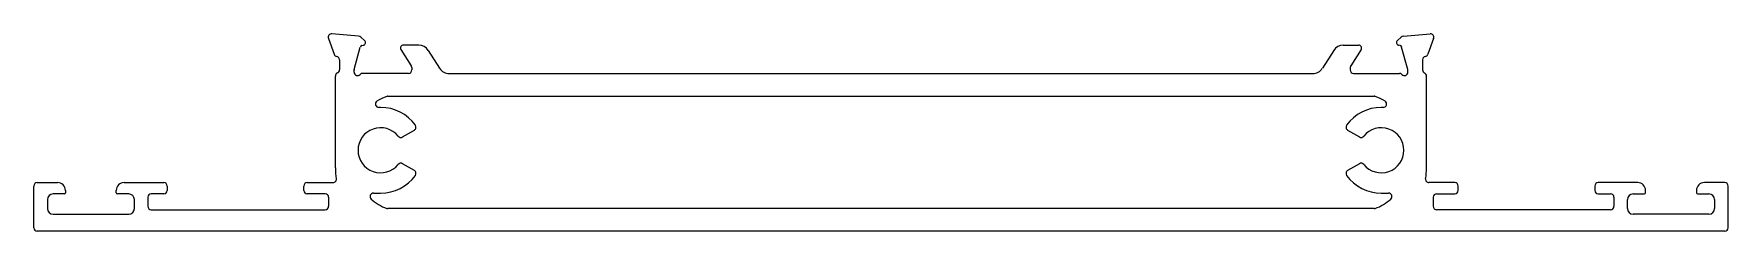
# Model space of a CAD drawing. Extents: x 2014 to 2164, y 1652 to 1669.
import ezdxf

# ---------------------------------------------------------------- set-up
doc = ezdxf.new("R2010")
doc.units = 0
doc.layers.get('0').update_dxf_attribs({"linetype": 'CONTINUOUS'})

msp = doc.modelspace()

# ---------------------------------------------------------------- linework, layer by layer
for p, q in [((2039.96, 1668.77), (2040.47, 1667.36)), ((2042.63, 1668.97), (2040.27, 1669.17)), ((2043.17, 1668.58), (2042.82, 1668.88)), ((2042.92, 1668.14), (2043.05, 1668.16)), ((2047.96, 1668.17), (2046.59, 1668.17)), ((2129.81, 1668.17), (2131.18, 1668.17)), ((2134.6, 1668.58), (2134.95, 1668.88)), ((2134.84, 1668.14), (2134.71, 1668.16)), ((2135.13, 1668.97), (2137.5, 1669.17)), ((2137.81, 1668.77), (2137.29, 1667.36)), ((2040.94, 1666.87), (2040.94, 1665.97)), ((2042.25, 1666.01), (2042.78, 1667.99)), ((2046.38, 1667.79), (2047.3, 1666.35)), ((2048.8, 1667.71), (2049.81, 1666.13)), ((2128.97, 1667.71), (2127.96, 1666.13)), ((2131.39, 1667.79), (2130.47, 1666.35)), ((2135.52, 1666.01), (2134.98, 1667.99)), ((2136.83, 1666.87), (2136.83, 1665.97)), ((2040.58, 1657.28), (2040.58, 1665.43)), ((2042.24, 1665.77), (2042.24, 1665.94)), ((2047.04, 1665.67), (2042.99, 1665.67)), ((2047.34, 1666.2), (2047.34, 1665.97)), ((2050.66, 1665.65), (2127.1, 1665.65)), ((2130.43, 1666.2), (2130.43, 1665.97)), ((2130.73, 1665.67), (2134.78, 1665.67)), ((2135.53, 1665.77), (2135.53, 1665.94)), ((2137.18, 1657.28), (2137.18, 1665.43)), ((2045.23, 1663.65), (2132.54, 1663.65)), ((2044.58, 1662.65), (2044.42, 1662.65)), ((2133.35, 1662.65), (2133.18, 1662.65)), ((2046.52, 1660.03), (2047.57, 1660.64)), ((2130.2, 1660.64), (2131.25, 1660.03)), ((2047.57, 1657.06), (2046.52, 1657.66)), ((2131.25, 1657.66), (2130.2, 1657.06)), ((2013.88, 1651.98), (2013.88, 1655.68)), ((2014.18, 1655.98), (2015.98, 1655.98)), ((2016.58, 1654.98), (2015.58, 1654.98)), ((2016.68, 1655.28), (2016.68, 1655.08)), ((2021.18, 1655.08), (2021.18, 1655.28)), ((2022.28, 1654.98), (2021.28, 1654.98)), ((2021.88, 1655.98), (2025.38, 1655.98)), ((2023.98, 1654.68), (2023.98, 1653.88)), ((2025.38, 1654.98), (2024.28, 1654.98)), ((2025.68, 1655.68), (2025.68, 1655.28)), ((2037.78, 1655.28), (2037.78, 1655.68)), ((2038.08, 1655.98), (2040.37, 1655.98)), ((2039.68, 1654.98), (2038.08, 1654.98)), ((2039.98, 1654.68), (2039.98, 1653.88)), ((2043.95, 1655.05), (2044.58, 1655.05)), ((2133.18, 1655.05), (2133.82, 1655.05)), ((2139.68, 1655.98), (2137.4, 1655.98)), ((2137.78, 1654.68), (2137.78, 1653.88)), ((2138.08, 1654.98), (2139.68, 1654.98)), ((2139.98, 1655.28), (2139.98, 1655.68)), ((2152.08, 1655.68), (2152.08, 1655.28)), ((2155.88, 1655.98), (2152.38, 1655.98)), ((2152.38, 1654.98), (2153.48, 1654.98)), ((2153.78, 1654.68), (2153.78, 1653.88)), ((2155.48, 1654.98), (2156.48, 1654.98)), ((2156.58, 1655.08), (2156.58, 1655.28)), ((2161.08, 1655.28), (2161.08, 1655.08)), ((2161.18, 1654.98), (2162.18, 1654.98)), ((2163.58, 1655.98), (2161.78, 1655.98)), ((2163.88, 1651.98), (2163.88, 1655.68)), ((2015.08, 1654.48), (2015.08, 1653.68)), ((2015.58, 1653.18), (2022.28, 1653.18)), ((2022.78, 1653.68), (2022.78, 1654.48)), ((2024.28, 1653.58), (2039.68, 1653.58)), ((2132.54, 1653.68), (2045.23, 1653.68)), ((2153.48, 1653.58), (2138.08, 1653.58)), ((2154.98, 1653.68), (2154.98, 1654.48)), ((2162.18, 1653.18), (2155.48, 1653.18)), ((2162.68, 1654.48), (2162.68, 1653.68)), ((2163.58, 1651.68), (2014.18, 1651.68))]:
    msp.add_line(p, q)
for centre, radius, start, end in [((2040.24, 1668.87), 0.3, 85, 200), ((2042.61, 1668.67), 0.3, 45, 85), ((2042.98, 1667.94), 0.2, 105, 165), ((2042.99, 1668.4), 0.25, 285, 45), ((2046.59, 1667.92), 0.25, 90, 211.3955), ((2047.96, 1667.17), 1, 32.6037, 90), ((2129.81, 1667.17), 1, 90, 147.3963), ((2131.18, 1667.92), 0.25, 328.6045, 90), ((2134.78, 1668.4), 0.25, 135, 255), ((2134.79, 1667.94), 0.2, 15, 75), ((2135.16, 1668.67), 0.3, 95, 135), ((2137.53, 1668.87), 0.3, 340, 95), ((2040.76, 1667.46), 0.3, 200, 259.0957), ((2040.64, 1666.87), 0.3, 360, 79.0957), ((2137.13, 1666.87), 0.3, 100.9043, 180), ((2137.01, 1667.46), 0.3, 280.9043, 340), ((2040.88, 1665.43), 0.3, 113.764, 180), ((2040.64, 1665.97), 0.3, 293.764, 0), ((2042.54, 1665.94), 0.3, 165, 180), ((2042.54, 1665.77), 0.3, 180, 318.1897), ((2042.99, 1665.37), 0.3, 90, 138.1897), ((2047.04, 1665.97), 0.3, 270, 0), ((2047.04, 1666.2), 0.3, 0, 31.3955), ((2050.66, 1666.65), 1, 211.4, 270), ((2127.1, 1666.65), 1, 270, 328.6), ((2130.73, 1666.2), 0.3, 148.6045, 180), ((2130.73, 1665.97), 0.3, 180, 270), ((2134.78, 1665.37), 0.3, 41.8103, 90), ((2135.23, 1665.77), 0.3, 221.8103, 360), ((2135.23, 1665.94), 0.3, 0, 15), ((2137.13, 1665.97), 0.3, 180, 246.236), ((2136.88, 1665.43), 0.3, 0, 66.236), ((2046.52, 1659.73), 4.14, 109.7142, 123.2077), ((2045.23, 1663.35), 0.3, 90, 109.7142), ((2132.54, 1663.35), 0.3, 70.2858, 90), ((2131.24, 1659.73), 4.14, 56.7923, 70.2858), ((2044.42, 1662.95), 0.3, 123.2077, 270), ((2044.58, 1658.85), 3.8, 35.888, 90), ((2133.18, 1658.85), 3.8, 90, 144.112), ((2133.35, 1662.95), 0.3, 270, 56.7923), ((2044.58, 1658.85), 2, 38.9809, 321.0191), ((2047.42, 1660.9), 0.3, 300, 35.888), ((2130.35, 1660.9), 0.3, 144.112, 240), ((2133.18, 1658.85), 2, 218.9809, 141.0191), ((2046.37, 1660.29), 0.3, 218.9809, 300), ((2131.4, 1660.29), 0.3, 240, 321.0191), ((2046.37, 1657.4), 0.3, 60, 141.0191), ((2131.4, 1657.4), 0.3, 38.9809, 120), ((2040.37, 1656.28), 0.3, 270, 9.2818), ((2046.48, 1657.28), 5.9, 180, 189.2818), ((2044.58, 1658.85), 3.8, 270, 324.112), ((2047.42, 1656.8), 0.3, 324.112, 60), ((2130.35, 1656.8), 0.3, 120, 215.888), ((2133.18, 1658.85), 3.8, 215.888, 270), ((2137.4, 1656.28), 0.3, 170.7182, 270), ((2131.28, 1657.28), 5.9, 350.7182, 0), ((2014.18, 1655.68), 0.3, 90, 180), ((2015.58, 1654.48), 0.5, 90, 180), ((2015.98, 1655.28), 0.7, 0, 90), ((2016.58, 1655.08), 0.1, 270, 360), ((2021.88, 1655.28), 0.7, 90, 180), ((2021.28, 1655.08), 0.1, 180, 270), ((2022.28, 1654.48), 0.5, 360, 90), ((2024.28, 1654.68), 0.3, 90, 180), ((2025.38, 1655.68), 0.3, 0, 90), ((2025.38, 1655.28), 0.3, 270, 0), ((2038.08, 1655.68), 0.3, 90, 180), ((2038.08, 1655.28), 0.3, 180, 270), ((2039.68, 1654.68), 0.3, 0, 90), ((2043.95, 1654.75), 0.3, 90, 227.8078), ((2046.52, 1657.59), 4.14, 227.8078, 250.2858), ((2131.24, 1657.59), 4.14, 289.7142, 312.1922), ((2133.82, 1654.75), 0.3, 312.1922, 90), ((2138.08, 1654.68), 0.3, 90, 180), ((2139.68, 1655.68), 0.3, 0, 90), ((2139.68, 1655.28), 0.3, 270, 0), ((2152.38, 1655.68), 0.3, 90, 180), ((2152.38, 1655.28), 0.3, 180, 270), ((2153.48, 1654.68), 0.3, 0, 90), ((2155.48, 1654.48), 0.5, 90, 180), ((2155.88, 1655.28), 0.7, 0, 90), ((2156.48, 1655.08), 0.1, 270, 0), ((2161.78, 1655.28), 0.7, 90, 180), ((2161.18, 1655.08), 0.1, 180, 270), ((2162.18, 1654.48), 0.5, 0, 90), ((2163.58, 1655.68), 0.3, 0, 90), ((2015.58, 1653.68), 0.5, 180, 270), ((2022.28, 1653.68), 0.5, 270, 0), ((2024.28, 1653.88), 0.3, 180, 270), ((2039.68, 1653.88), 0.3, 270, 0), ((2045.23, 1653.98), 0.3, 250.2858, 270), ((2132.54, 1653.98), 0.3, 270, 289.7142), ((2138.08, 1653.88), 0.3, 180, 270), ((2153.48, 1653.88), 0.3, 270, 0), ((2155.48, 1653.68), 0.5, 180, 270), ((2162.18, 1653.68), 0.5, 270, 0), ((2014.18, 1651.98), 0.3, 180, 270), ((2163.58, 1651.98), 0.3, 270, 0)]:
    msp.add_arc(centre, radius, start, end)

doc.saveas('drawing.dxf')
